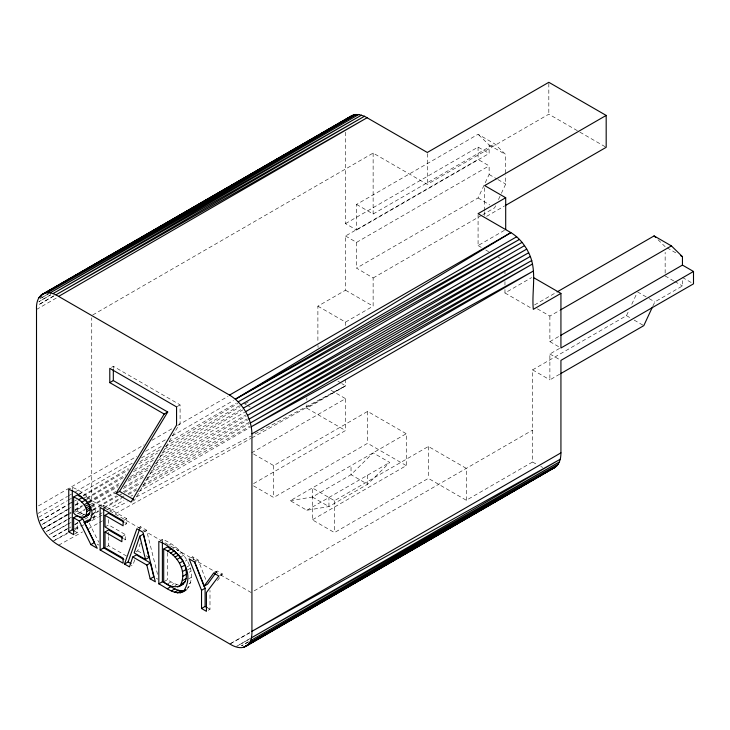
<?xml version="1.0" encoding="UTF-8"?>
<svg xmlns="http://www.w3.org/2000/svg" width="730" height="730" viewBox="0 0 730 730"><rect width="100%" height="100%" fill="white"/><g stroke="black" fill="none" stroke-linecap="round" stroke-linejoin="round"><path stroke-width="0.55" stroke-dasharray="3.65 2.74" d="M186.953 589.42C200.504 570.157 180.976 546.286 162.388 539.315L160.609 540.346M93.285 518.747C101.196 504.421 83.822 491.947 72.316 487.311L68.748 489.383M134.703 559.855L133.033 564.819L131.245 565.85M135.935 551.88L137.724 550.849L140.552 542.472M139.74 528.812L140.489 526.677L146.52 530.153L157.808 575.349M495.606 205.76L494.648 207.822L482.886 214.611M498.49 199.555L500.889 194.39M501.373 193.359L505.698 184.06L505.698 174.981M466.297 500.269L466.297 468.377L428.364 446.477L334.459 500.698L312.367 487.941L312.367 519.824L334.459 532.581L428.364 478.369L466.297 500.269L532.581 461.999L532.581 369.873L626.486 315.661L628.402 311.527M631.769 304.3L636.569 293.971M652.912 306.025L654.837 301.901L682.45 285.95L682.45 280.649M317.888 306.162L345.509 322.103L373.13 306.162L373.13 277.984L356.559 268.102L478.077 197.949L489.127 174.488L489.127 165.847L478.077 159.468L345.509 236L345.509 290.212L317.888 306.162L317.888 342.178M215.943 572.731L217.23 570.979L222.413 573.972L216.536 581.783M290.275 500.698L312.367 497.02L351.03 474.701L373.13 452.855L389.701 462.428L367.601 484.264L328.938 506.583L306.846 510.261L290.275 500.698L406.272 433.72L406.272 465.612L312.367 519.824M67.078 509.631L41.646 524.751L69.295 508.792M68.054 509.047L70.992 507.304M74.907 504.977L79.798 502.067M86.642 497.997L125.77 474.728M134.575 469.499L156.092 456.706M161.969 453.211L240.225 406.683M245.116 403.772L249.03 401.445M67.388 515.106L43.59 528.456L70.938 512.15M74.843 509.832L81.678 505.762M88.522 501.692L120.76 482.503M130.533 476.69L151.055 464.49M157.89 460.42L242.889 409.849M40.041 520.983L67.47 504.695M68.447 504.111L71.385 502.368M83.138 495.387L128.197 468.623M139.95 461.643L160.518 449.434M165.418 446.523L237.907 403.471M54.184 295.641L38.462 304.857L54.266 295.76M50.689 294.783L38.882 301.682L50.735 294.856M248.382 641.852L241.475 645.849L248.401 641.889M36.509 309.474L57.241 297.502M92.737 314.968L373.13 153.081L427.305 184.361L548.823 114.199L578.963 131.601M345.509 132.203L345.509 223.626L356.559 230.005L356.559 204.436L478.077 134.284L494.648 143.846L505.698 154.541L505.698 173.84M345.509 223.626L478.077 147.095L489.127 153.473L489.127 144.978L478.077 134.284M356.559 204.436L373.13 214.009L494.648 143.846M111.553 367.336L113.323 366.314L180.091 404.858L180.091 423.053L134.594 500.077L131.938 501.61M356.559 230.005L489.127 153.473M345.509 236L356.559 242.378L489.127 165.847M373.13 277.984L481.909 215.177M486.618 216.345L504.266 206.161M176.56 406.902L180.091 404.858M478.077 214.812L478.077 245.563L504.713 230.187M38.48 505.863L144.129 444.826M152.022 440.263L172.754 428.282M177.691 425.426L228.043 396.335M37.96 513.455L67.58 496.336M68.574 495.77L71.531 494.055M75.482 491.774L136.692 456.414M145.58 451.277L166.312 439.296M172.234 435.874L233.454 400.505M38.809 517.196L67.443 500.652M68.428 500.086L71.394 498.371M79.287 493.808L132.605 463.002M141.492 457.874L162.224 445.893M169.132 441.896L236.274 403.106M78.229 494.849L81.806 492.786M40.05 520.992L69.669 503.873M70.655 503.308L73.621 501.592M74.606 501.026L76.577 499.886M83.494 495.889L128.909 469.655M138.773 463.952L157.534 453.111M164.451 449.114L239.476 405.761M83.521 498.307L87.098 496.245M75.217 505.37L80.154 502.514M87.062 498.526L124.584 476.845M133.462 471.717L153.209 460.301M160.125 456.314L242.068 408.964M85.611 500.178L89.179 498.115M87.582 502.505L91.159 500.442M43.59 528.438L69.259 513.61M75.181 510.188L83.074 505.625M88.996 502.204L118.616 485.085M128.252 479.427L150.946 466.324M154.897 464.043L244.678 412.213M75.418 512.04L77.207 511.009L84.342 514.805M89.306 505.133L92.883 503.07M67.534 519.395L45.817 531.942L69.642 518.592M68.52 518.82L71.485 517.114M77.407 513.692L85.3 509.129M91.232 505.708L115.906 491.445M123.808 486.883L145.525 474.336M151.448 470.905L246.22 416.146M90.639 507.943L94.206 505.881M79.716 514.522L81.504 513.491M69.022 523.227L49.284 534.634L67.169 524.614M81.86 515.809L84.817 514.102M92.719 509.54L116.408 495.843M123.315 491.856L140.105 482.156M147.013 478.168L247.698 419.987M91.478 510.954L95.055 508.892M101.917 506.465L103.706 505.434L126.692 518.702L126.692 523.72L123.114 525.783M91.761 514.185L95.329 512.122M67.753 528.465L51.958 537.59L70.846 526.987M74.661 524.468L78.612 522.187M91.442 514.769L98.358 510.781M104.281 507.359L120.076 498.234M121.061 497.659L124.018 495.953M127.969 493.672L136.857 488.534M142.779 485.112L249.386 423.519M91.25 518.181L94.818 516.119M54.777 540.173L67.616 532.763M74.524 528.766L80.446 525.345M93.276 517.935L98.212 515.079M99.198 514.513L102.163 512.798M107.1 509.951L123.881 500.251M130.789 496.263L132.76 495.123M138.691 491.701L250.235 427.26M74.533 534.141L77.207 532.59L77.207 522.461M504.959 289.564L504.959 292.976L531.595 277.601M306.846 404.794L306.846 408.207L345.509 385.887L345.509 379.052M105.02 526.969L108.587 524.907L125.45 534.643L125.45 539.662L122.777 541.204M124.009 520.253L126.692 518.702M251.604 452.855L345.509 398.644L345.509 430.536L251.604 484.747M121.883 536.705L125.45 534.643M138.7 527.708L140.489 526.677M106.808 546.724L108.587 545.693L126.692 556.141M534.542 304.939L556.105 292.493M143.837 531.695L146.52 530.153M253.529 453.969L273.704 465.612L367.601 411.401L406.272 433.72M537.389 308.845L549.882 316.053L559.682 310.396M168.977 545.182L170.765 544.151M172.709 548.595L175.392 547.044M177.107 550.776L178.896 549.745M253.529 485.861L273.704 497.504L367.601 443.293L406.272 465.612M179.845 553.422L181.633 552.391M549.882 316.053L549.882 341.622L559.7 335.955M181.241 556.661L183.923 555.11M185.292 561.124L187.081 560.083M190.904 557.839L192.683 556.808L198.122 559.947L206.362 580.998M559.664 374.216L549.882 379.865L549.882 353.995L559.7 348.329M194.545 562.009L198.122 559.947M186.752 567.037L189.426 565.495M163.703 581.81L167.279 579.748L174.069 583.516L178.275 584.922M187.601 569.884L190.284 568.332M167.435 583.964L171.012 581.901M189.107 572.293L190.895 571.252M172.28 584.548L174.069 583.516M174.926 585.624L176.715 584.593M306.846 510.261L389.701 462.428M188.696 578.872L191.379 577.32M189.079 583.589L190.868 582.558M187.555 587.668L189.344 586.637M213.653 573.041L217.23 570.979M219.739 575.523L222.413 573.972M208.205 610.289L209.994 609.258L209.994 590.47M254.159 590.853L532.581 430.107M230.826 643.44L249.578 632.618M250.49 638.33L236.675 646.324L249.541 638.978M68.383 514.55L71.358 512.88M72.343 512.323L83.256 506.209M89.206 502.87L117.959 486.746M127.869 481.18L148.692 469.499M154.641 466.16L245.864 414.996M78.566 513.573L84.525 510.233M91.469 506.337L115.285 492.969M123.224 488.516L144.065 476.818M150.024 473.469L247.278 418.892M68.164 524.058L71.138 522.379M92.984 510.106L117.813 496.154M118.807 495.597L140.653 483.324M145.617 480.532L248.893 422.497M74.825 524.742L78.794 522.507M84.762 519.158L98.669 511.329M103.633 508.527L121.518 498.462M128.471 494.548L136.419 490.076M142.386 486.718L249.687 426.32M229.84 644.015L249.696 632.928M58.655 545.182L82.563 531.905M88.54 528.593L98.495 523.063M99.499 522.507L102.483 520.846M115.431 513.655L250.892 438.438M251.887 437.881L345.509 385.887L341.722 383.524M52.806 541.313L67.89 533.302M74.934 529.56L79.962 526.896M80.966 526.357L83.987 524.76M92.035 520.481L98.066 517.278M99.079 516.749L102.09 515.143M110.139 510.872L127.239 501.793M136.291 496.984L250.956 436.093M254.98 433.958L345.509 385.887M540.766 466.497L542.7 467.383M579.93 132.167L606.183 147.314M489.127 144.978L505.698 154.541M667.074 247.798L676.683 253.346M682.45 277.464L691.657 282.775M673.799 280.959L665.149 275.958L665.149 252.315M674.766 281.515L682.45 285.95M489.127 174.488L496.92 178.996M497.897 179.553L505.698 184.06M637.527 291.909L648.103 298.013M649.07 298.57L654.837 301.901M626.486 315.661L630.328 317.879M634.178 320.105L643.787 325.653M478.077 245.563L481.919 247.78M485.76 249.998L488.644 251.668M498.243 257.206L500.159 258.32M504.959 292.976L532.334 308.781M549.882 341.622L559.089 346.942M549.882 353.995L559.089 359.315M532.581 369.873L549.882 379.865M345.509 290.212L373.13 306.162M532.581 461.999L537.052 464.581M331.009 390.276L345.509 398.644M306.846 408.207L345.509 430.536M243.327 403.051L246.275 404.758M247.26 405.323L250.217 407.03M312.367 497.02L328.938 506.583L328.938 497.504M251.202 592.568L91.743 500.506L91.743 317.805M124.784 522.625L126.692 523.72M123.58 538.576L125.45 539.662M137.724 550.849L142.45 553.577M146.228 555.758L149.057 557.392M74.278 530.892L77.207 532.59M97.163 544.115L98.979 545.155M156.329 578.269L158.054 579.264M207.064 607.561L209.994 609.258M478.077 197.949L489.775 204.92M337.926 381.151L340.773 382.931M658.049 239.759L665.149 246.694M89.215 523.182L98.778 542.198M192.683 556.808L193.934 559.956M317.961 345.436L318.088 347.443M548.823 83.448L548.823 114.199M504.959 270.2L504.959 273.613M504.959 281.588L504.959 285.01M484.665 187.865L484.665 210.642M484.665 211.782L484.665 217.476M478.077 147.095L478.077 159.468M428.364 446.477L428.364 478.369M427.305 153.61L427.305 184.361M373.13 153.081L373.13 214.009M367.601 411.401L367.601 443.293M367.601 475.184L367.601 484.264L351.03 474.701L351.03 465.612M356.559 242.378L356.559 268.102M345.509 322.103L345.509 325.525M334.459 500.698L334.459 532.581M306.846 397.959L306.846 400.241M273.704 465.612L273.704 497.504M167.279 552.637L167.279 579.748M162.388 539.315L162.388 541.551M113.323 366.314L113.323 368.504M108.587 519.623L108.587 524.907M108.587 532.179L108.587 535.555M108.587 536.678L108.587 545.693M103.706 505.434L103.706 507.669M77.207 501.391L77.207 511.009M72.316 487.311L72.316 489.547M48.591 293.688L39.73 298.853L48.618 293.734"/><path stroke-width="1.09" d="M179.835 585.971C188.249 572.329 177.445 554.499 163.703 549.051L163.703 581.81C171.714 589.877 187.756 588.343 186.296 574.3C186.761 562.054 177.974 551.798 167.279 546.989L163.703 549.051M560.686 335.389L682.45 265.09L693.5 271.469L693.5 283.842L560.932 360.374L560.932 452.855C560.914 458.257 559.737 464.563 554.681 467.547L245.882 646.342C240.654 649.262 234.522 646.862 229.84 644.015L58.655 545.182C45.278 537.599 36.482 522.37 36.509 507.003L36.509 309.474C36.172 303.872 37.422 297.265 42.577 294.117L353.621 114.875L358.749 114.501L364.48 116.262L427.305 152.47L548.823 82.308L606.183 115.422L606.183 147.314L505.242 205.595M84.571 517.187C91.104 509.12 81.194 499.676 73.639 497.048L73.639 513.071C78.347 518.975 90.675 518.911 90.219 509.595C90.383 502.103 82.955 498.015 77.207 494.986L73.639 497.048M132.796 556.944L129.465 566.881L124.52 564.034L136.921 528.739L142.943 532.216L155.335 581.819L150.179 578.844L146.839 565.057L132.796 556.944L136.364 554.882L150.417 562.994L153.747 576.782L150.179 578.844M139.804 536.167L134.156 552.911L145.489 559.454L149.057 557.392L143.381 534.105L139.804 536.167L145.489 559.454M124.52 564.034L128.097 561.972L139.366 529.88M652.428 307.065L643.787 325.653L560.64 373.651M116.006 493.425L164.195 414.038L167.727 412.003L113.323 380.585L109.792 382.63L109.792 368.349L176.56 406.902L176.56 425.097L131.053 502.121L116.006 493.425L119.537 491.39L167.727 412.003M204.026 586.217L213.653 573.041L218.845 576.034L206.426 592.532L206.426 611.32L201.535 608.491L201.535 590.305L189.116 558.87L194.545 562.009L204.026 586.217L207.603 584.146L215.304 573.616M183.385 591.483C196.927 572.229 177.408 548.349 158.821 541.377L158.821 583.836C166.805 587.896 177.107 597.532 186.059 589.94M320.917 133.937L353.621 114.875M245.882 646.342C251.029 643.303 252.06 636.797 251.932 631.331L251.932 433.857C251.558 418.345 242.862 403.097 229.521 395.085L58.61 296.407C54.002 293.378 47.769 291.307 42.577 294.117M240.873 404.84L522.087 242.378L238.199 401.838L519.459 239.404L235.388 399.173L510.9 232.624C518.738 237.323 524.678 244.614 528.666 252.744C537.536 270.2 531.495 290.732 533.311 309.347L560.932 293.405L560.932 348L693.5 271.469M234.175 184.288L237.131 182.573M252.899 173.421L254.87 172.271M257.836 170.555L259.807 169.415M266.705 165.409L268.676 164.259M270.648 163.118L273.604 161.403M275.575 160.262L277.546 159.113M280.502 157.397L282.474 156.257M284.445 155.107L286.416 153.966M289.372 152.251L291.343 151.101M293.323 149.96L296.28 148.245M298.251 147.095L300.222 145.954M303.178 144.239L305.149 143.098M307.12 141.948L318.946 135.087L303.123 144.111M58.61 296.407L367.108 117.722L55.936 294.838L364.48 116.262L52.971 293.606L361.569 115.121L50.096 292.903L358.749 114.501L47.368 292.757L356.085 114.418L44.84 293.168M251.932 433.857L533.311 271.076L251.312 426.731L532.544 263.977L250.408 422.962L531.787 260.5L248.957 419.157L530.299 256.476L247.516 415.361L528.666 252.744L245.572 411.665L526.731 249.112L243.336 408.143L524.523 245.636M351.413 115.86L40.615 295.595L121.536 248.903M123.516 247.762L139.302 238.646M141.273 237.505L211.344 197.073M213.315 195.941L229.111 186.825M231.082 185.685L287.337 153.227M289.308 152.086L301.152 145.252M320.89 133.864L349.506 117.347M606.183 115.422L484.665 185.584L505.698 197.73L505.698 229.621M505.698 197.73L478.077 213.671L510.9 232.624L229.521 395.085M235.388 399.173L516.685 236.757M78.475 499.84L82.052 497.778M81.906 502.149L85.483 500.086M84.324 504.676L87.901 502.614M85.355 506.31L88.932 504.248M86.076 508.034L89.653 505.972M86.505 509.832L90.082 507.761M73.639 517.78L77.207 515.708L82.791 518.93L94.444 542.536L90.867 544.607L79.214 521.001L73.639 517.78L73.639 534.652L68.748 531.832L68.748 489.383C79.46 492.732 101.799 510.763 87.29 522.142L84.133 522.233L97.218 548.267L90.867 544.607M86.651 511.657L90.219 509.595M86.14 515.243L89.717 513.181M83.266 517.543L85.054 516.511M85.492 516.411L89.069 514.349M79.214 521.001L82.791 518.93M84.133 522.233L87.7 520.171L90.867 520.079L87.29 522.142M68.748 531.832L72.316 529.77L74.278 530.892M105.02 515.334L123.114 525.783L123.114 520.773L100.129 507.496L100.129 549.945L123.114 563.222L123.114 558.204L105.02 547.755L105.02 531.987L121.883 541.724L121.883 536.705L105.02 526.969L105.02 515.334L108.587 513.272L123.835 522.078M105.02 531.987L108.587 529.925L122.64 538.037M100.129 549.945L103.706 547.883L123.817 559.499M557.081 291.927L654.098 235.909L671.408 245.901L682.45 256.677L682.45 265.09M560.667 309.83L671.408 245.901M167.435 551.205L171.012 549.142M146.839 565.057L150.417 562.994M170.473 553.103L174.05 551.04M172.964 554.992L176.541 552.929M175.118 557.027L178.695 554.964M177.135 559.372L180.712 557.309M179.562 563.095L183.139 561.032M181.314 567.183L184.882 565.12M158.821 583.836L162.388 581.773C169.634 584.776 177.436 593.481 185.931 589.877M182.363 571.617L185.94 569.555M182.719 576.362L186.296 574.3M167.289 588.727L170.857 586.655M182.4 580.733L185.968 578.662M181.432 583.909L185.009 581.837M177.609 587.011L183.412 583.909M171.358 590.898L174.935 588.836M174.634 592.276L178.202 590.214M177.49 592.906L181.058 590.844M180.301 592.842L183.869 590.78M201.535 590.305L205.103 588.243L194.755 562.045M201.535 608.491L205.103 606.429L207.064 607.561M560.932 452.855L251.932 631.331L560.339 459.197L251.494 637.774L559.454 461.898L250.645 640.593L558.204 464.216L249.414 642.966L556.598 466.114L243.656 647.282L554.681 467.547L552.482 468.487M86.843 515.48L88.147 515.125M680.533 255.573L682.45 256.677M533.557 277.601L560.932 293.405M109.792 382.63L164.195 414.038M119.537 491.39L133.654 499.53M128.097 561.972L131.062 563.679M654.098 235.909L655.677 237.451M205.103 588.243L205.103 606.429M162.388 542.673L162.388 581.773M113.323 369.608L113.323 380.585M103.706 508.783L103.706 547.883M72.316 490.67L72.316 529.77M40.971 296.426L39 297.566L40.971 296.435"/></g></svg>
